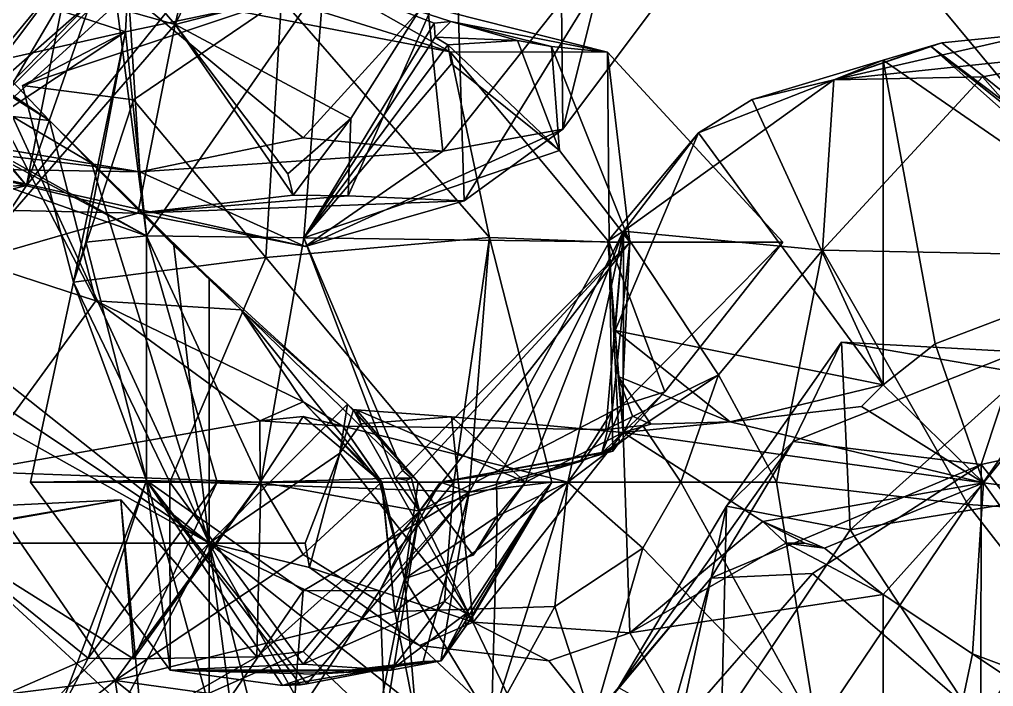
# Model space of a CAD drawing. Extents: x 290083 to 295691, y 4553739 to 4561622.
# Drawn here: x 293905.9 to 293978.2, y 4558624.5 to 4558674 of the extents above; entities that cross this region are included whole.
import ezdxf

# ---------------------------------------------------------------- set-up
doc = ezdxf.new("R2010")
doc.units = 0
doc.layers.add('Au_ppm_Pref_-_0_3', color=7, linetype='CONTINUOUS')

msp = doc.modelspace()

# ---------------------------------------------------------------- linework, layer by layer
at = {"layer": 'Au_ppm_Pref_-_0_3'}
for points in [[(293917.473, 4558673.613, 1871.355), (293901.582, 4558691.912, 1870.97), (293922.069, 4558693.727, 1869.952)], [(293917.473, 4558673.613, 1871.355), (293922.069, 4558693.727, 1869.952), (293926.859, 4558693.027, 1869.781)], [(293897.998, 4558678.25, 1912.493), (293914.869, 4558693.354, 1912.666), (293913.805, 4558673.071, 1906.057)], [(293913.805, 4558673.071, 1906.057), (293914.869, 4558693.354, 1912.666), (293925.36, 4558675.518, 1911.894)], [(293917.473, 4558673.613, 1871.355), (293926.859, 4558693.027, 1869.781), (293938.348, 4558679.028, 1869.059)], [(293901.582, 4558691.912, 1870.97), (293917.473, 4558673.613, 1871.355), (293905.562, 4558676.995, 1877.505)], [(293900.145, 4558690.118, 1895.403), (293889.841, 4558671.881, 1894.615), (293912.952, 4558676.572, 1895.747)], [(293914.029, 4558675.997, 1847.296), (293890.19, 4558679.196, 1847.56), (293901.783, 4558664.863, 1849.595)], [(293930.521, 4558666.633, 1869.501), (293917.473, 4558673.613, 1871.355), (293938.348, 4558679.028, 1869.059)], [(293930.327, 4558660.885, 1868.171), (293930.521, 4558666.633, 1869.501), (293938.348, 4558679.028, 1869.059)], [(293930.327, 4558660.885, 1868.171), (293938.348, 4558679.028, 1869.059), (293938.912, 4558660.516, 1864.248)], [(293949.008, 4558676.931, 1864.452), (293938.912, 4558660.516, 1864.248), (293938.348, 4558679.028, 1869.059)], [(293890.997, 4558667.922, 1906.432), (293897.998, 4558678.25, 1912.493), (293913.805, 4558673.071, 1906.057)], [(293896.064, 4558661.326, 1919.812), (293909.619, 4558677.731, 1918.998), (293897.998, 4558678.25, 1912.493)], [(293909.619, 4558677.731, 1918.998), (293896.064, 4558661.326, 1919.812), (293901.783, 4558667.296, 1921.678)], [(293901.783, 4558667.296, 1921.678), (293906.446, 4558661.657, 1924.341), (293909.619, 4558677.731, 1918.998)], [(293906.446, 4558661.657, 1924.341), (293917.467, 4558675.287, 1924.341), (293909.619, 4558677.731, 1918.998)], [(293971.927, 4558677.814, 1894.645), (293982.628, 4558664.892, 1894.645), (293979.605, 4558677.815, 1889.562)], [(293982.628, 4558664.892, 1894.645), (293971.927, 4558677.814, 1894.645), (293980.408, 4558676.379, 1900.608)], [(293905.562, 4558676.995, 1877.505), (293900.425, 4558660.777, 1881.023), (293908.992, 4558675.287, 1880.225)], [(293917.473, 4558673.613, 1871.355), (293902.207, 4558656.01, 1870.905), (293905.562, 4558676.995, 1877.505)], [(293928.521, 4558676.908, 1900.553), (293912.952, 4558676.572, 1895.747), (293915.346, 4558657.918, 1900.628)], [(293915.346, 4558657.918, 1900.628), (293927.023, 4558657.773, 1895.103), (293928.521, 4558676.908, 1900.553)], [(293915.462, 4558675.911, 1906.523), (293928.521, 4558676.908, 1900.553), (293937.881, 4558671.589, 1906.092)], [(293928.521, 4558676.908, 1900.553), (293927.023, 4558657.773, 1895.103), (293936.691, 4558673.707, 1896.856)], [(293937.924, 4558673.839, 1898.33), (293928.521, 4558676.908, 1900.553), (293936.691, 4558673.707, 1896.856)], [(293949.546, 4558671.562, 1900.584), (293928.521, 4558676.908, 1900.553), (293937.924, 4558673.839, 1898.33)], [(293937.881, 4558671.589, 1906.092), (293928.521, 4558676.908, 1900.553), (293949.546, 4558671.562, 1900.584)], [(293946.251, 4558665.854, 1859.009), (293938.912, 4558660.516, 1864.248), (293949.008, 4558676.931, 1864.452)], [(293953.32, 4558675.287, 1859.009), (293946.251, 4558665.854, 1859.009), (293949.008, 4558676.931, 1864.452)], [(293912.952, 4558676.572, 1895.747), (293889.841, 4558671.881, 1894.615), (293901.783, 4558665.481, 1897.315)], [(293915.346, 4558657.918, 1900.628), (293912.952, 4558676.572, 1895.747), (293901.783, 4558665.481, 1897.315)], [(293914.029, 4558675.997, 1847.296), (293901.783, 4558664.863, 1849.595), (293914.863, 4558662.689, 1853.324)], [(293906.164, 4558669.092, 1912.463), (293925.36, 4558675.518, 1911.894), (293914.383, 4558668.032, 1915.984)], [(293925.36, 4558675.518, 1911.894), (293906.164, 4558669.092, 1912.463), (293913.805, 4558673.071, 1906.057)], [(293914.029, 4558675.997, 1847.296), (293914.863, 4558662.689, 1853.324), (293926.982, 4558665.207, 1849.71)], [(293914.029, 4558675.997, 1847.296), (293926.982, 4558665.207, 1849.71), (293936.185, 4558675.287, 1848.731)], [(293925.36, 4558675.518, 1911.894), (293924.211, 4558656.328, 1916.716), (293914.383, 4558668.032, 1915.984)], [(293925.36, 4558675.518, 1911.894), (293915.462, 4558675.911, 1906.523), (293937.881, 4558671.589, 1906.092)], [(293940.792, 4558657.812, 1912.772), (293924.211, 4558656.328, 1916.716), (293925.36, 4558675.518, 1911.894)], [(293937.881, 4558671.589, 1906.092), (293940.792, 4558657.812, 1912.772), (293925.36, 4558675.518, 1911.894)], [(293920, 4558635.115, 1951.557), (293879.769, 4558661.885, 1942.165), (293870, 4558674.8, 1938.178)], [(293905.407, 4558666.796, 1943.56), (293920, 4558635.115, 1951.557), (293870, 4558674.8, 1938.178)], [(293900.425, 4558660.777, 1881.023), (293889.4, 4558674.967, 1882.329), (293908.992, 4558675.287, 1880.225)], [(293900.413, 4558674.599, 1936.34), (293911.22, 4558675.287, 1929.399), (293895.109, 4558658.879, 1929.373)], [(293901.783, 4558667.002, 1927.103), (293895.109, 4558658.879, 1929.373), (293911.22, 4558675.287, 1929.399)], [(293900.413, 4558674.599, 1936.34), (293908.168, 4558666.498, 1942.159), (293896.024, 4558674.8, 1940.936)], [(293896.024, 4558674.8, 1940.936), (293908.168, 4558666.498, 1942.159), (293900.861, 4558671.056, 1942.211)], [(293901.783, 4558667.002, 1927.103), (293911.22, 4558675.287, 1929.399), (293906.446, 4558661.657, 1924.341)], [(293911.22, 4558675.287, 1929.399), (293917.467, 4558675.287, 1924.341), (293906.446, 4558661.657, 1924.341)], [(293937.335, 4558664.222, 1854.262), (293936.185, 4558675.287, 1848.731), (293926.982, 4558665.207, 1849.71)], [(293937.335, 4558664.222, 1854.262), (293946.144, 4558675.287, 1854.101), (293936.185, 4558675.287, 1848.731)], [(293946.251, 4558665.854, 1859.009), (293946.144, 4558675.287, 1854.101), (293937.335, 4558664.222, 1854.262)], [(293946.251, 4558665.854, 1859.009), (293953.32, 4558675.287, 1859.009), (293946.144, 4558675.287, 1854.101)], [(293900.413, 4558674.599, 1936.34), (293898.216, 4558657.469, 1934.894), (293911.605, 4558653.104, 1938.984)], [(293900.413, 4558674.599, 1936.34), (293911.605, 4558653.104, 1938.984), (293908.168, 4558666.498, 1942.159)], [(293914.707, 4558659.621, 1864.784), (293902.207, 4558656.01, 1870.905), (293917.473, 4558673.613, 1871.355)], [(293914.707, 4558659.621, 1864.784), (293917.473, 4558673.613, 1871.355), (293926.231, 4558660.943, 1869.4)], [(293926.231, 4558660.943, 1869.4), (293917.473, 4558673.613, 1871.355), (293925.845, 4558662.533, 1869.898)], [(293925.845, 4558662.533, 1869.898), (293917.473, 4558673.613, 1871.355), (293930.521, 4558666.633, 1869.501)], [(293936.78, 4558672.667, 1896.504), (293936.691, 4558673.707, 1896.856), (293927.023, 4558657.773, 1895.103)], [(293936.691, 4558673.707, 1896.856), (293936.78, 4558672.667, 1896.504), (293937.924, 4558673.839, 1898.33)], [(293936.78, 4558672.667, 1896.504), (293942.885, 4558672.434, 1897.864), (293937.924, 4558673.839, 1898.33)], [(293945.409, 4558671.982, 1898.493), (293937.924, 4558673.839, 1898.33), (293942.885, 4558672.434, 1897.864)], [(293949.546, 4558671.562, 1900.584), (293937.924, 4558673.839, 1898.33), (293945.409, 4558671.982, 1898.493)], [(293901.783, 4558665.137, 1903.967), (293890.997, 4558667.922, 1906.432), (293913.805, 4558673.071, 1906.057)], [(293915.346, 4558657.918, 1900.628), (293901.783, 4558665.137, 1903.967), (293913.805, 4558673.071, 1906.057)], [(293906.164, 4558669.092, 1912.463), (293909.934, 4558654.485, 1912.913), (293913.805, 4558673.071, 1906.057)], [(293909.934, 4558654.485, 1912.913), (293910.844, 4558657.469, 1906.523), (293913.805, 4558673.071, 1906.057)], [(293910.844, 4558657.469, 1906.523), (293915.346, 4558657.918, 1900.628), (293913.805, 4558673.071, 1906.057)], [(293937.709, 4558672.096, 1896.019), (293936.78, 4558672.667, 1896.504), (293927.023, 4558657.773, 1895.103)], [(293942.885, 4558672.434, 1897.864), (293936.78, 4558672.667, 1896.504), (293937.709, 4558672.096, 1896.019)], [(293974.353, 4558672.246, 1946.599), (293966.359, 4558669.517, 1943.338), (293981.47, 4558672.969, 1946.454)], [(293966.359, 4558669.517, 1943.338), (293989.49, 4558671.961, 1943.038), (293981.47, 4558672.969, 1946.454)], [(293981.47, 4558672.969, 1946.454), (293991.781, 4558658.268, 1948.618), (293974.353, 4558672.246, 1946.599)], [(293937.981, 4558670.688, 1895.492), (293937.709, 4558672.096, 1896.019), (293927.023, 4558657.773, 1895.103)], [(293942.885, 4558672.434, 1897.864), (293937.709, 4558672.096, 1896.019), (293945.993, 4558664.25, 1895.301)], [(293945.993, 4558664.25, 1895.301), (293937.709, 4558672.096, 1896.019), (293937.981, 4558670.688, 1895.492)], [(293945.409, 4558671.982, 1898.493), (293942.885, 4558672.434, 1897.864), (293945.993, 4558664.25, 1895.301)], [(293945.993, 4558664.25, 1895.301), (293951.215, 4558657.469, 1895.099), (293945.409, 4558671.982, 1898.493)], [(293951.215, 4558657.469, 1895.099), (293949.546, 4558671.562, 1900.584), (293945.409, 4558671.982, 1898.493)], [(293973.524, 4558672.003, 1946.64), (293966.359, 4558669.517, 1943.338), (293974.353, 4558672.246, 1946.599)], [(293970, 4558670.969, 1946.799), (293966.359, 4558669.517, 1943.338), (293973.524, 4558672.003, 1946.64)], [(293989.49, 4558671.961, 1943.038), (293966.359, 4558669.517, 1943.338), (293977.379, 4558669.718, 1938.076)], [(293991.068, 4558656.452, 1948.889), (293970, 4558670.969, 1946.799), (293973.524, 4558672.003, 1946.64)], [(293973.524, 4558672.003, 1946.64), (293974.353, 4558672.246, 1946.599), (293991.781, 4558658.268, 1948.618)], [(293973.524, 4558672.003, 1946.64), (293992.228, 4558657.158, 1948.784), (293991.068, 4558656.452, 1948.889)], [(293992.228, 4558657.158, 1948.784), (293973.524, 4558672.003, 1946.64), (293991.781, 4558658.268, 1948.618)], [(293989.49, 4558671.961, 1943.038), (293977.379, 4558669.718, 1938.076), (293989.167, 4558656.393, 1936.961)], [(293905.407, 4558666.796, 1943.56), (293900.861, 4558671.056, 1942.211), (293908.168, 4558666.498, 1942.159)], [(293949.677, 4558657.469, 1906.286), (293940.792, 4558657.812, 1912.772), (293937.881, 4558671.589, 1906.092)], [(293937.881, 4558671.589, 1906.092), (293949.546, 4558671.562, 1900.584), (293949.677, 4558657.469, 1906.286)], [(293951.215, 4558657.469, 1895.099), (293962.561, 4558657.469, 1900.584), (293949.546, 4558671.562, 1900.584)], [(293949.677, 4558657.469, 1906.286), (293949.546, 4558671.562, 1900.584), (293962.561, 4558657.469, 1900.584)], [(293927.023, 4558657.773, 1895.103), (293945.993, 4558664.25, 1895.301), (293937.981, 4558670.688, 1895.492)], [(293960.28, 4558668.059, 1946.69), (293970, 4558670.969, 1946.799), (293970, 4558646.877, 1950.336)], [(293960.28, 4558668.059, 1946.69), (293966.359, 4558669.517, 1943.338), (293970, 4558670.969, 1946.799)], [(293970, 4558670.969, 1946.799), (293973.872, 4558649.899, 1949.885), (293970, 4558646.877, 1950.336)], [(293970, 4558670.969, 1946.799), (293991.068, 4558656.452, 1948.889), (293973.872, 4558649.899, 1949.885)], [(293965.51, 4558656.862, 1936.767), (293989.167, 4558656.393, 1936.961), (293977.379, 4558669.718, 1938.076)], [(293965.51, 4558656.862, 1936.767), (293977.379, 4558669.718, 1938.076), (293966.359, 4558669.517, 1943.338)], [(293906.164, 4558669.092, 1912.463), (293914.383, 4558668.032, 1915.984), (293909.934, 4558654.485, 1912.913)], [(293950.735, 4558658.273, 1941.875), (293966.359, 4558669.517, 1943.338), (293956.304, 4558665.581, 1946.834)], [(293966.359, 4558669.517, 1943.338), (293950.735, 4558658.273, 1941.875), (293965.51, 4558656.862, 1936.767)], [(293960.28, 4558668.059, 1946.69), (293956.304, 4558665.581, 1946.834), (293966.359, 4558669.517, 1943.338)], [(293924.211, 4558656.328, 1916.716), (293909.934, 4558654.485, 1912.913), (293914.383, 4558668.032, 1915.984)], [(293960.28, 4558668.059, 1946.69), (293970, 4558646.877, 1950.336), (293956.304, 4558665.581, 1946.834)], [(293895.109, 4558658.879, 1929.373), (293901.783, 4558667.002, 1927.103), (293906.446, 4558661.657, 1924.341)], [(293901.783, 4558667.296, 1921.678), (293896.064, 4558661.326, 1919.812), (293906.446, 4558661.657, 1924.341)], [(293911.265, 4558663.318, 1944.889), (293920, 4558635.115, 1951.557), (293905.407, 4558666.796, 1943.56)], [(293908.168, 4558666.498, 1942.159), (293911.265, 4558663.318, 1944.889), (293905.407, 4558666.796, 1943.56)], [(293908.168, 4558666.498, 1942.159), (293922.383, 4558652.441, 1943.052), (293911.265, 4558663.318, 1944.889)], [(293908.168, 4558666.498, 1942.159), (293911.605, 4558653.104, 1938.984), (293922.383, 4558652.441, 1943.052)], [(293930.521, 4558666.633, 1869.501), (293926.231, 4558660.943, 1869.4), (293925.845, 4558662.533, 1869.898)], [(293930.327, 4558660.885, 1868.171), (293926.231, 4558660.943, 1869.4), (293930.521, 4558666.633, 1869.501)], [(293901.343, 4558662.913, 1858.706), (293914.863, 4558662.689, 1853.324), (293892.309, 4558665.372, 1854.231)], [(293892.309, 4558665.372, 1854.231), (293914.863, 4558662.689, 1853.324), (293901.783, 4558664.863, 1849.595)], [(293894.661, 4558665.215, 1900.584), (293915.346, 4558657.918, 1900.628), (293901.783, 4558665.481, 1897.315)], [(293938.912, 4558660.516, 1864.248), (293946.251, 4558665.854, 1859.009), (293927.136, 4558657.147, 1859.078)], [(293946.251, 4558665.854, 1859.009), (293937.335, 4558664.222, 1854.262), (293927.136, 4558657.147, 1859.078)], [(293949.571, 4558657.528, 1947.644), (293956.304, 4558665.581, 1946.834), (293950.116, 4558650.897, 1948.648)], [(293949.571, 4558657.528, 1947.644), (293950.735, 4558658.273, 1941.875), (293956.304, 4558665.581, 1946.834)], [(293956.304, 4558665.581, 1946.834), (293970, 4558646.877, 1950.336), (293950.116, 4558650.897, 1948.648)], [(293894.661, 4558665.215, 1900.584), (293901.783, 4558665.137, 1903.967), (293915.346, 4558657.918, 1900.628)], [(293914.863, 4558662.689, 1853.324), (293937.335, 4558664.222, 1854.262), (293926.982, 4558665.207, 1849.71)], [(293937.335, 4558664.222, 1854.262), (293914.863, 4558662.689, 1853.324), (293927.136, 4558657.147, 1859.078)], [(293951.215, 4558657.469, 1895.099), (293945.993, 4558664.25, 1895.301), (293927.023, 4558657.773, 1895.103)], [(293917.377, 4558657.204, 1946.781), (293920, 4558635.115, 1951.557), (293911.265, 4558663.318, 1944.889)], [(293911.265, 4558663.318, 1944.889), (293922.383, 4558652.441, 1943.052), (293917.377, 4558657.204, 1946.781)], [(293901.343, 4558662.913, 1858.706), (293888.606, 4558660.188, 1865.419), (293914.707, 4558659.621, 1864.784)], [(293901.343, 4558662.913, 1858.706), (293914.707, 4558659.621, 1864.784), (293927.136, 4558657.147, 1859.078)], [(293901.343, 4558662.913, 1858.706), (293927.136, 4558657.147, 1859.078), (293914.863, 4558662.689, 1853.324)], [(293920, 4558635.115, 1951.557), (293880.223, 4558657.428, 1943.376), (293879.769, 4558661.885, 1942.165)], [(293895.109, 4558658.879, 1929.373), (293906.446, 4558661.657, 1924.341), (293896.664, 4558646.891, 1924.341)], [(293896.664, 4558646.891, 1924.341), (293906.446, 4558661.657, 1924.341), (293896.064, 4558661.326, 1919.812)], [(293914.707, 4558659.621, 1864.784), (293926.231, 4558660.943, 1869.4), (293930.327, 4558660.885, 1868.171)], [(293914.707, 4558659.621, 1864.784), (293888.606, 4558660.188, 1865.419), (293902.207, 4558656.01, 1870.905)], [(293914.707, 4558659.621, 1864.784), (293930.327, 4558660.885, 1868.171), (293938.912, 4558660.516, 1864.248)], [(293914.707, 4558659.621, 1864.784), (293938.912, 4558660.516, 1864.248), (293927.136, 4558657.147, 1859.078)], [(293950.735, 4558658.273, 1941.875), (293943.462, 4558639.651, 1943.989), (293941.321, 4558639.651, 1942.159)], [(293941.321, 4558639.651, 1942.159), (293946.603, 4558639.651, 1938.849), (293950.735, 4558658.273, 1941.875)], [(293943.462, 4558639.651, 1943.989), (293950.735, 4558658.273, 1941.875), (293950.723, 4558643.334, 1949.865)], [(293946.603, 4558639.651, 1938.849), (293949.424, 4558643.549, 1936.22), (293950.735, 4558658.273, 1941.875)], [(293949.424, 4558643.549, 1936.22), (293957.802, 4558647.602, 1936.22), (293950.735, 4558658.273, 1941.875)], [(293950.116, 4558650.897, 1948.648), (293950.735, 4558658.273, 1941.875), (293949.571, 4558657.528, 1947.644)], [(293950.723, 4558643.334, 1949.865), (293950.735, 4558658.273, 1941.875), (293950.116, 4558650.897, 1948.648)], [(293957.802, 4558647.602, 1936.22), (293965.51, 4558656.862, 1936.767), (293950.735, 4558658.273, 1941.875)], [(293920, 4558635.115, 1951.557), (293870, 4558635.115, 1948.734), (293880.223, 4558657.428, 1943.376)], [(293898.216, 4558657.469, 1934.894), (293902.348, 4558640.435, 1934.548), (293911.605, 4558653.104, 1938.984)], [(293910.844, 4558657.469, 1906.523), (293909.934, 4558654.485, 1912.913), (293915.346, 4558639.769, 1906.217)], [(293910.844, 4558657.469, 1906.523), (293915.346, 4558639.769, 1906.217), (293915.346, 4558657.918, 1900.628)], [(293920.607, 4558639.651, 1900.584), (293915.346, 4558657.918, 1900.628), (293915.346, 4558639.769, 1906.217)], [(293915.346, 4558657.918, 1900.628), (293923.835, 4558639.651, 1899.101), (293927.023, 4558657.773, 1895.103)], [(293915.346, 4558657.918, 1900.628), (293920.607, 4558639.651, 1900.584), (293923.835, 4558639.651, 1899.101)], [(293933.8, 4558639.931, 1895.951), (293927.023, 4558657.773, 1895.103), (293923.835, 4558639.651, 1899.101)], [(293924.211, 4558656.328, 1916.716), (293940.792, 4558657.812, 1912.772), (293938.149, 4558639.651, 1917.727)], [(293927.023, 4558657.773, 1895.103), (293933.8, 4558639.931, 1895.951), (293934.34, 4558640.504, 1895.687)], [(293951.215, 4558657.469, 1895.099), (293927.023, 4558657.773, 1895.103), (293934.34, 4558640.504, 1895.687)], [(293951.215, 4558657.469, 1895.099), (293934.34, 4558640.504, 1895.687), (293935.009, 4558639.952, 1895.706)], [(293951.215, 4558657.469, 1895.099), (293935.009, 4558639.952, 1895.706), (293935.62, 4558637.484, 1895.79)], [(293951.215, 4558657.469, 1895.099), (293935.62, 4558637.484, 1895.79), (293949.894, 4558644.901, 1899.271)], [(293938.149, 4558639.651, 1917.727), (293940.792, 4558657.812, 1912.772), (293945.437, 4558639.651, 1912.463)], [(293940.792, 4558657.812, 1912.772), (293939.294, 4558638.893, 1906.441), (293945.437, 4558639.651, 1912.463)], [(293940.792, 4558657.812, 1912.772), (293949.677, 4558657.469, 1906.286), (293939.294, 4558638.893, 1906.441)], [(293939.294, 4558638.893, 1906.441), (293949.677, 4558657.469, 1906.286), (293949.945, 4558641.939, 1900.853)], [(293950.433, 4558642.589, 1900.77), (293949.945, 4558641.939, 1900.853), (293949.677, 4558657.469, 1906.286)], [(293953.818, 4558646.356, 1900.584), (293950.433, 4558642.589, 1900.77), (293949.677, 4558657.469, 1906.286)], [(293962.561, 4558657.469, 1900.584), (293953.818, 4558646.356, 1900.584), (293949.677, 4558657.469, 1906.286)], [(293950.618, 4558645.34, 1899.424), (293951.215, 4558657.469, 1895.099), (293949.894, 4558644.901, 1899.271)], [(293950.618, 4558645.34, 1899.424), (293953.818, 4558646.356, 1900.584), (293962.561, 4558657.469, 1900.584)], [(293951.215, 4558657.469, 1895.099), (293950.618, 4558645.34, 1899.424), (293962.561, 4558657.469, 1900.584)], [(293920, 4558654.817, 1947.545), (293920, 4558635.115, 1951.557), (293917.377, 4558657.204, 1946.781)], [(293917.377, 4558657.204, 1946.781), (293922.383, 4558652.441, 1943.052), (293920, 4558654.817, 1947.545)], [(293962.088, 4558639.651, 1936.22), (293965.51, 4558656.862, 1936.767), (293957.802, 4558647.602, 1936.22)], [(293962.088, 4558639.651, 1936.22), (293976.304, 4558637.996, 1936.796), (293965.51, 4558656.862, 1936.767)], [(293965.51, 4558656.862, 1936.767), (293976.304, 4558637.996, 1936.796), (293989.167, 4558656.393, 1936.961)], [(293917.095, 4558639.651, 1917.123), (293909.934, 4558654.485, 1912.913), (293924.211, 4558656.328, 1916.716)], [(293917.095, 4558639.651, 1917.123), (293924.211, 4558656.328, 1916.716), (293938.149, 4558639.651, 1917.727)], [(293977.443, 4558639.602, 1948.167), (293973.872, 4558649.899, 1949.885), (293991.068, 4558656.452, 1948.889)], [(293976.304, 4558637.996, 1936.796), (294002.682, 4558636.284, 1937.293), (293989.167, 4558656.393, 1936.961)], [(293991.068, 4558656.452, 1948.889), (294001.045, 4558636.514, 1946.331), (293977.443, 4558639.602, 1948.167)], [(293906.755, 4558639.651, 1912.463), (293909.934, 4558654.485, 1912.913), (293917.095, 4558639.651, 1917.123)], [(293915.346, 4558639.769, 1906.217), (293909.934, 4558654.485, 1912.913), (293906.755, 4558639.651, 1912.463)], [(293920, 4558654.817, 1947.545), (293930.274, 4558645.427, 1949.561), (293920, 4558635.115, 1951.557)], [(293922.383, 4558652.441, 1943.052), (293930.274, 4558645.427, 1949.561), (293920, 4558654.817, 1947.545)], [(293923.775, 4558644.186, 1936.22), (293911.605, 4558653.104, 1938.984), (293902.348, 4558640.435, 1934.548)], [(293911.605, 4558653.104, 1938.984), (293923.775, 4558644.186, 1936.22), (293926.982, 4558645.595, 1938.201)], [(293911.605, 4558653.104, 1938.984), (293926.982, 4558645.595, 1938.201), (293922.383, 4558652.441, 1943.052)], [(293935.517, 4558639.651, 1944.075), (293930.274, 4558645.427, 1949.561), (293922.383, 4558652.441, 1943.052)], [(293932.642, 4558639.651, 1942.159), (293935.517, 4558639.651, 1944.075), (293922.383, 4558652.441, 1943.052)], [(293932.642, 4558639.651, 1942.159), (293922.383, 4558652.441, 1943.052), (293926.982, 4558645.595, 1938.201)], [(293950.359, 4558647.476, 1949.347), (293950.116, 4558650.897, 1948.648), (293958.651, 4558644.123, 1950.114)], [(293950.116, 4558650.897, 1948.648), (293970, 4558646.877, 1950.336), (293958.651, 4558644.123, 1950.114)], [(293950.359, 4558647.476, 1949.347), (293950.723, 4558643.334, 1949.865), (293950.116, 4558650.897, 1948.648)], [(293963.326, 4558642.668, 1883.354), (293958.398, 4558637.857, 1877.809), (293966.922, 4558650.032, 1878.296)], [(293966.922, 4558650.032, 1878.296), (293958.398, 4558637.857, 1877.809), (293967.569, 4558636.096, 1873.387)], [(293980.061, 4558649.324, 1881.316), (293963.326, 4558642.668, 1883.354), (293966.922, 4558650.032, 1878.296)], [(293966.922, 4558650.032, 1878.296), (293980.474, 4558647.698, 1875.603), (293980.061, 4558649.324, 1881.316)], [(293966.922, 4558650.032, 1878.296), (293967.569, 4558636.096, 1873.387), (293980.474, 4558647.698, 1875.603)], [(293977.443, 4558639.602, 1948.167), (293970, 4558646.877, 1950.336), (293973.872, 4558649.899, 1949.885)], [(293977.281, 4558640.96, 1888.849), (293963.326, 4558642.668, 1883.354), (293980.061, 4558649.324, 1881.316)], [(293993.383, 4558644.463, 1884.521), (293977.281, 4558640.96, 1888.849), (293980.061, 4558649.324, 1881.316)], [(293957.802, 4558647.602, 1936.22), (293949.424, 4558643.549, 1936.22), (293952.18, 4558643.841, 1934.823)], [(293950.359, 4558647.476, 1949.347), (293952.773, 4558643.945, 1950.091), (293951.405, 4558644.536, 1949.956)], [(293950.359, 4558647.476, 1949.347), (293958.651, 4558644.123, 1950.114), (293952.773, 4558643.945, 1950.091)], [(293951.405, 4558644.536, 1949.956), (293950.723, 4558643.334, 1949.865), (293950.359, 4558647.476, 1949.347)], [(293955, 4558639.651, 1934.89), (293957.802, 4558647.602, 1936.22), (293952.18, 4558643.841, 1934.823)], [(293955, 4558639.651, 1934.89), (293962.088, 4558639.651, 1936.22), (293957.802, 4558647.602, 1936.22)], [(293980.474, 4558647.698, 1875.603), (293967.569, 4558636.096, 1873.387), (293989.078, 4558639.651, 1873.307)], [(293970, 4558646.877, 1950.336), (293968.401, 4558645.258, 1950.485), (293958.651, 4558644.123, 1950.114)], [(293977.443, 4558639.602, 1948.167), (293968.401, 4558645.258, 1950.485), (293970, 4558646.877, 1950.336)], [(293949.133, 4558641.807, 1900.493), (293953.818, 4558646.356, 1900.584), (293950.618, 4558645.34, 1899.424)], [(293949.133, 4558641.807, 1900.493), (293950.433, 4558642.589, 1900.77), (293953.818, 4558646.356, 1900.584)], [(293930.274, 4558645.427, 1949.561), (293929.688, 4558641.787, 1950.297), (293920, 4558635.115, 1951.557)], [(293923.775, 4558644.186, 1936.22), (293929.92, 4558643.807, 1936.22), (293926.982, 4558645.595, 1938.201)], [(293932.817, 4558639.651, 1938.971), (293926.982, 4558645.595, 1938.201), (293929.92, 4558643.807, 1936.22)], [(293932.642, 4558639.651, 1942.159), (293926.982, 4558645.595, 1938.201), (293932.817, 4558639.651, 1938.971)], [(293929.688, 4558641.787, 1950.297), (293930.274, 4558645.427, 1949.561), (293930.712, 4558645.006, 1949.651)], [(293935.517, 4558639.651, 1944.075), (293930.712, 4558645.006, 1949.651), (293930.274, 4558645.427, 1949.561)], [(293949.133, 4558641.807, 1900.493), (293950.618, 4558645.34, 1899.424), (293949.894, 4558644.901, 1899.271)], [(293968.401, 4558645.258, 1950.485), (293977.443, 4558639.602, 1948.167), (293958.651, 4558644.123, 1950.114)], [(293923.775, 4558644.186, 1936.22), (293923.777, 4558639.651, 1934.709), (293926.982, 4558644.511, 1934.6)], [(293923.775, 4558644.186, 1936.22), (293926.982, 4558644.511, 1934.6), (293929.92, 4558643.807, 1936.22)], [(293926.982, 4558644.511, 1934.6), (293923.777, 4558639.651, 1934.709), (293932.797, 4558639.651, 1933.479)], [(293929.92, 4558643.807, 1936.22), (293926.982, 4558644.511, 1934.6), (293932.797, 4558639.651, 1933.479)], [(293929.688, 4558641.787, 1950.297), (293930.712, 4558645.006, 1949.651), (293931.246, 4558643.974, 1949.867)], [(293930.712, 4558645.006, 1949.651), (293930.924, 4558645.01, 1949.653), (293931.246, 4558643.974, 1949.867)], [(293930.924, 4558645.01, 1949.653), (293930.712, 4558645.006, 1949.651), (293935.517, 4558639.651, 1944.075)], [(293930.924, 4558645.01, 1949.653), (293937.973, 4558644.489, 1949.83), (293931.246, 4558643.974, 1949.867)], [(293935.517, 4558639.651, 1944.075), (293943.462, 4558639.651, 1943.989), (293930.924, 4558645.01, 1949.653)], [(293937.973, 4558644.489, 1949.83), (293930.924, 4558645.01, 1949.653), (293943.462, 4558639.651, 1943.989)], [(293931.246, 4558643.974, 1949.867), (293937.973, 4558644.489, 1949.83), (293939.581, 4558629.255, 1950.573)], [(293949.894, 4558644.901, 1899.271), (293935.62, 4558637.484, 1895.79), (293947.526, 4558641.176, 1899.636)], [(293937.973, 4558644.489, 1949.83), (293950.723, 4558643.334, 1949.865), (293939.581, 4558629.255, 1950.573)], [(293943.462, 4558639.651, 1943.989), (293950.723, 4558643.334, 1949.865), (293937.973, 4558644.489, 1949.83)], [(293949.894, 4558644.901, 1899.271), (293947.526, 4558641.176, 1899.636), (293949.133, 4558641.807, 1900.493)], [(293950.723, 4558643.334, 1949.865), (293951.405, 4558644.536, 1949.956), (293952.773, 4558643.945, 1950.091)], [(293992.333, 4558621.858, 1889.081), (293977.281, 4558640.96, 1888.849), (293993.383, 4558644.463, 1884.521)], [(293923.775, 4558644.186, 1936.22), (293902.348, 4558640.435, 1934.548), (293923.777, 4558639.651, 1934.709)], [(293929.688, 4558641.787, 1950.297), (293931.246, 4558643.974, 1949.867), (293939.581, 4558629.255, 1950.573)], [(293946.603, 4558639.651, 1938.849), (293932.817, 4558639.651, 1938.971), (293929.92, 4558643.807, 1936.22)], [(293946.603, 4558639.651, 1938.849), (293929.92, 4558643.807, 1936.22), (293949.424, 4558643.549, 1936.22)], [(293929.92, 4558643.807, 1936.22), (293932.797, 4558639.651, 1933.479), (293946.624, 4558639.651, 1933.6)], [(293929.92, 4558643.807, 1936.22), (293946.624, 4558639.651, 1933.6), (293949.424, 4558643.549, 1936.22)], [(293955, 4558639.651, 1934.89), (293952.18, 4558643.841, 1934.823), (293946.624, 4558639.651, 1933.6)], [(293949.424, 4558643.549, 1936.22), (293946.624, 4558639.651, 1933.6), (293952.18, 4558643.841, 1934.823)], [(293958.651, 4558644.123, 1950.114), (293950.723, 4558643.334, 1949.865), (293952.773, 4558643.945, 1950.091)], [(293977.443, 4558639.602, 1948.167), (293950.723, 4558643.334, 1949.865), (293958.651, 4558644.123, 1950.114)], [(293939.581, 4558629.255, 1950.573), (293950.723, 4558643.334, 1949.865), (293951.21, 4558628.447, 1951.447)], [(293951.21, 4558628.447, 1951.447), (293950.723, 4558643.334, 1949.865), (293961.094, 4558636.722, 1951.645)], [(293950.723, 4558643.334, 1949.865), (293977.443, 4558639.602, 1948.167), (293961.094, 4558636.722, 1951.645)], [(293949.133, 4558641.807, 1900.493), (293949.387, 4558641.89, 1900.584), (293950.433, 4558642.589, 1900.77)], [(293949.387, 4558641.89, 1900.584), (293949.945, 4558641.939, 1900.853), (293950.433, 4558642.589, 1900.77)], [(293957.217, 4558632.527, 1888.705), (293950.364, 4558624.394, 1882.581), (293963.326, 4558642.668, 1883.354)], [(293958.398, 4558637.857, 1877.809), (293963.326, 4558642.668, 1883.354), (293950.364, 4558624.394, 1882.581)], [(293957.217, 4558632.527, 1888.705), (293963.326, 4558642.668, 1883.354), (293977.281, 4558640.96, 1888.849)], [(293929.688, 4558641.787, 1950.297), (293927.126, 4558635.115, 1951.629), (293920, 4558635.115, 1951.557)], [(293927.46, 4558633.32, 1951.518), (293927.126, 4558635.115, 1951.629), (293929.688, 4558641.787, 1950.297)], [(293927.46, 4558633.32, 1951.518), (293929.688, 4558641.787, 1950.297), (293939.581, 4558629.255, 1950.573)], [(293937.159, 4558639.651, 1900.584), (293949.945, 4558641.939, 1900.853), (293949.387, 4558641.89, 1900.584)], [(293939.294, 4558638.893, 1906.441), (293949.945, 4558641.939, 1900.853), (293937.159, 4558639.651, 1900.584)], [(293949.387, 4558641.89, 1900.584), (293949.133, 4558641.807, 1900.493), (293937.159, 4558639.651, 1900.584)], [(293949.133, 4558641.807, 1900.493), (293947.526, 4558641.176, 1899.636), (293937.159, 4558639.651, 1900.584)], [(293947.526, 4558641.176, 1899.636), (293935.62, 4558637.484, 1895.79), (293937.159, 4558639.651, 1900.584)], [(293964.779, 4558632.854, 1892.379), (293957.217, 4558632.527, 1888.705), (293977.281, 4558640.96, 1888.849)], [(293964.779, 4558632.854, 1892.379), (293977.281, 4558640.96, 1888.849), (293977.253, 4558622.09, 1894.848)], [(293977.253, 4558622.09, 1894.848), (293977.281, 4558640.96, 1888.849), (293992.333, 4558621.858, 1889.081)], [(293913.035, 4558624.925, 1937.135), (293902.348, 4558640.435, 1934.548), (293892.576, 4558622.34, 1934.452)], [(293913.035, 4558624.925, 1937.135), (293923.777, 4558639.651, 1934.709), (293902.348, 4558640.435, 1934.548)], [(293933.8, 4558639.931, 1895.951), (293935.009, 4558639.952, 1895.706), (293934.34, 4558640.504, 1895.687)], [(293935.009, 4558639.952, 1895.706), (293933.8, 4558639.931, 1895.951), (293934.643, 4558639.788, 1895.712)], [(293935.009, 4558639.952, 1895.706), (293934.643, 4558639.788, 1895.712), (293935.62, 4558637.484, 1895.79)], [(293906.755, 4558639.651, 1912.463), (293917.101, 4558625.677, 1912.463), (293915.346, 4558639.769, 1906.217)], [(293906.755, 4558639.651, 1912.463), (293917.095, 4558639.651, 1917.123), (293917.101, 4558625.677, 1912.463)], [(293908.545, 4558621.833, 1903.336), (293915.346, 4558639.769, 1906.217), (293920.317, 4558621.833, 1903.382)], [(293908.545, 4558621.833, 1903.336), (293911.025, 4558626.581, 1900.584), (293915.346, 4558639.769, 1906.217)], [(293911.025, 4558626.581, 1900.584), (293920.607, 4558639.651, 1900.584), (293915.346, 4558639.769, 1906.217)], [(293920.607, 4558639.651, 1900.584), (293911.025, 4558626.581, 1900.584), (293914.383, 4558626.521, 1899.021)], [(293913.035, 4558624.925, 1937.135), (293926.982, 4558634.263, 1934.424), (293923.777, 4558639.651, 1934.709)], [(293920.607, 4558639.651, 1900.584), (293914.383, 4558626.521, 1899.021), (293923.835, 4558639.651, 1899.101)], [(293923.835, 4558639.651, 1899.101), (293914.383, 4558626.521, 1899.021), (293923.551, 4558626.685, 1894.645)], [(293926.783, 4558624.608, 1907.341), (293915.346, 4558639.769, 1906.217), (293925.435, 4558624.553, 1908.159)], [(293915.346, 4558639.769, 1906.217), (293917.101, 4558625.677, 1912.463), (293925.435, 4558624.553, 1908.159)], [(293927.256, 4558624.668, 1907.34), (293915.346, 4558639.769, 1906.217), (293926.783, 4558624.608, 1907.341)], [(293939.294, 4558638.893, 1906.441), (293915.346, 4558639.769, 1906.217), (293927.256, 4558624.668, 1907.34)], [(293915.346, 4558639.769, 1906.217), (293926.982, 4558631.568, 1903.278), (293920.317, 4558621.833, 1903.382)], [(293926.982, 4558631.568, 1903.278), (293915.346, 4558639.769, 1906.217), (293939.294, 4558638.893, 1906.441)], [(293917.095, 4558639.651, 1917.123), (293926.982, 4558626.141, 1916.966), (293917.101, 4558625.677, 1912.463)], [(293917.095, 4558639.651, 1917.123), (293938.149, 4558639.651, 1917.727), (293926.982, 4558626.141, 1916.966)], [(293935.62, 4558637.484, 1895.79), (293923.835, 4558639.651, 1899.101), (293923.551, 4558626.685, 1894.645)], [(293932.797, 4558639.651, 1933.479), (293923.777, 4558639.651, 1934.709), (293926.982, 4558634.263, 1934.424)], [(293935.62, 4558637.484, 1895.79), (293933.8, 4558639.931, 1895.951), (293923.835, 4558639.651, 1899.101)], [(293937.453, 4558630.788, 1914.445), (293926.982, 4558626.141, 1916.966), (293938.149, 4558639.651, 1917.727)], [(293933.778, 4558630.04, 1936.22), (293932.797, 4558639.651, 1933.479), (293926.982, 4558634.263, 1934.424)], [(293934.498, 4558632.463, 1942.159), (293935.517, 4558639.651, 1944.075), (293932.642, 4558639.651, 1942.159)], [(293932.642, 4558639.651, 1942.159), (293932.817, 4558639.651, 1938.971), (293934.498, 4558632.463, 1942.159)], [(293937.159, 4558639.651, 1900.584), (293932.671, 4558631.605, 1900.584), (293939.294, 4558638.893, 1906.441)], [(293932.671, 4558631.605, 1900.584), (293937.159, 4558639.651, 1900.584), (293935.62, 4558637.484, 1895.79)], [(293933.778, 4558630.04, 1936.22), (293946.624, 4558639.651, 1933.6), (293932.797, 4558639.651, 1933.479)], [(293934.498, 4558632.463, 1942.159), (293932.817, 4558639.651, 1938.971), (293933.778, 4558630.04, 1936.22)], [(293946.603, 4558639.651, 1938.849), (293933.778, 4558630.04, 1936.22), (293932.817, 4558639.651, 1938.971)], [(293946.603, 4558639.651, 1938.849), (293945.644, 4558630.407, 1936.22), (293933.778, 4558630.04, 1936.22)], [(293933.778, 4558630.04, 1936.22), (293945.644, 4558630.407, 1936.22), (293946.624, 4558639.651, 1933.6)], [(293935.62, 4558637.484, 1895.79), (293934.643, 4558639.788, 1895.712), (293933.8, 4558639.931, 1895.951)], [(293934.498, 4558632.463, 1942.159), (293939.581, 4558634.223, 1943.969), (293935.517, 4558639.651, 1944.075)], [(293939.581, 4558634.223, 1943.969), (293943.462, 4558639.651, 1943.989), (293935.517, 4558639.651, 1944.075)], [(293945.437, 4558639.651, 1912.463), (293937.193, 4558626.383, 1912.039), (293939.036, 4558628.959, 1912.377)], [(293945.437, 4558639.651, 1912.463), (293939.294, 4558638.893, 1906.441), (293937.193, 4558626.383, 1912.039)], [(293937.453, 4558630.788, 1914.445), (293945.437, 4558639.651, 1912.463), (293939.081, 4558629.899, 1912.89)], [(293937.453, 4558630.788, 1914.445), (293938.149, 4558639.651, 1917.727), (293945.437, 4558639.651, 1912.463)], [(293939.63, 4558629.828, 1912.463), (293945.437, 4558639.651, 1912.463), (293939.036, 4558628.959, 1912.377)], [(293939.081, 4558629.899, 1912.89), (293945.437, 4558639.651, 1912.463), (293939.63, 4558629.828, 1912.463)], [(293941.377, 4558637.111, 1942.159), (293943.462, 4558639.651, 1943.989), (293939.581, 4558634.223, 1943.969)], [(293946.603, 4558639.651, 1938.849), (293941.377, 4558637.111, 1942.159), (293940.956, 4558621.833, 1936.868)], [(293946.603, 4558639.651, 1938.849), (293940.956, 4558621.833, 1936.868), (293945.644, 4558630.407, 1936.22)], [(293941.321, 4558639.651, 1942.159), (293943.462, 4558639.651, 1943.989), (293941.377, 4558637.111, 1942.159)], [(293941.377, 4558637.111, 1942.159), (293946.603, 4558639.651, 1938.849), (293941.321, 4558639.651, 1942.159)], [(293945.644, 4558630.407, 1936.22), (293952.18, 4558634.739, 1934.583), (293946.624, 4558639.651, 1933.6)], [(293955, 4558639.651, 1934.89), (293946.624, 4558639.651, 1933.6), (293952.18, 4558634.739, 1934.583)], [(293955, 4558639.651, 1934.89), (293952.18, 4558634.739, 1934.583), (293965.064, 4558621.341, 1933.772)], [(293965.064, 4558621.341, 1933.772), (293962.088, 4558639.651, 1936.22), (293955, 4558639.651, 1934.89)], [(293965.654, 4558634.734, 1951.994), (293961.094, 4558636.722, 1951.645), (293977.443, 4558639.602, 1948.167)], [(293965.064, 4558621.341, 1933.772), (293976.304, 4558637.996, 1936.796), (293962.088, 4558639.651, 1936.22)], [(293965.654, 4558634.734, 1951.994), (293977.443, 4558639.602, 1948.167), (293970, 4558631.312, 1951.82)], [(293989.078, 4558639.651, 1873.307), (293967.569, 4558636.096, 1873.387), (293977.064, 4558621.687, 1872.38)], [(293970, 4558631.312, 1951.82), (293977.443, 4558639.602, 1948.167), (293976.645, 4558626.9, 1951.359)], [(293976.645, 4558626.9, 1951.359), (293977.443, 4558639.602, 1948.167), (293990.161, 4558621.838, 1949.468)], [(293990.692, 4558621.23, 1876.646), (293989.078, 4558639.651, 1873.307), (293977.064, 4558621.687, 1872.38)], [(294001.045, 4558636.514, 1946.331), (293990.161, 4558621.838, 1949.468), (293977.443, 4558639.602, 1948.167)], [(293932.671, 4558631.605, 1900.584), (293926.982, 4558631.568, 1903.278), (293939.294, 4558638.893, 1906.441)], [(293935.883, 4558626.339, 1911.321), (293939.294, 4558638.893, 1906.441), (293927.256, 4558624.668, 1907.34)], [(293937.193, 4558626.383, 1912.039), (293939.294, 4558638.893, 1906.441), (293935.883, 4558626.339, 1911.321)], [(293899.556, 4558635.859, 1900.37), (293888.908, 4558637.155, 1894.592), (293913.459, 4558638.344, 1894.645)], [(293913.459, 4558638.344, 1894.645), (293888.908, 4558637.155, 1894.592), (293899.547, 4558635.962, 1888.881)], [(293913.459, 4558638.344, 1894.645), (293899.547, 4558635.962, 1888.881), (293914.973, 4558621.752, 1888.379)], [(293899.556, 4558635.859, 1900.37), (293913.459, 4558638.344, 1894.645), (293914.383, 4558626.521, 1899.021)], [(293914.383, 4558626.521, 1899.021), (293913.459, 4558638.344, 1894.645), (293923.551, 4558626.685, 1894.645)], [(293913.459, 4558638.344, 1894.645), (293914.973, 4558621.752, 1888.379), (293923.551, 4558626.685, 1894.645)], [(293958.398, 4558637.857, 1877.809), (293950.364, 4558624.394, 1882.581), (293954.956, 4558621.833, 1876.827)], [(293958.011, 4558621.833, 1873.636), (293958.398, 4558637.857, 1877.809), (293954.956, 4558621.833, 1876.827)], [(293958.011, 4558621.833, 1873.636), (293967.569, 4558636.096, 1873.387), (293958.398, 4558637.857, 1877.809)], [(293989.407, 4558621.129, 1936.692), (293976.304, 4558637.996, 1936.796), (293965.064, 4558621.341, 1933.772)], [(293976.304, 4558637.996, 1936.796), (293989.407, 4558621.129, 1936.692), (294002.682, 4558636.284, 1937.293)], [(293935.62, 4558637.484, 1895.79), (293923.551, 4558626.685, 1894.645), (293926.982, 4558627.082, 1892.895)], [(293935.62, 4558637.484, 1895.79), (293926.982, 4558627.082, 1892.895), (293932.473, 4558621.833, 1892.056)], [(293943.123, 4558621.833, 1894.645), (293935.62, 4558637.484, 1895.79), (293932.473, 4558621.833, 1892.056)], [(293933.038, 4558621.833, 1897.499), (293932.671, 4558631.605, 1900.584), (293935.62, 4558637.484, 1895.79)], [(293943.123, 4558621.833, 1894.645), (293933.038, 4558621.833, 1897.499), (293935.62, 4558637.484, 1895.79)], [(293941.377, 4558637.111, 1942.159), (293939.581, 4558634.223, 1943.969), (293934.498, 4558632.463, 1942.159)], [(293934.498, 4558632.463, 1942.159), (293940.956, 4558621.833, 1936.868), (293941.377, 4558637.111, 1942.159)], [(293962.78, 4558635.115, 1951.99), (293951.21, 4558628.447, 1951.447), (293961.094, 4558636.722, 1951.645)], [(293962.78, 4558635.115, 1951.99), (293961.094, 4558636.722, 1951.645), (293964.187, 4558635.115, 1952.004)], [(293964.187, 4558635.115, 1952.004), (293961.094, 4558636.722, 1951.645), (293965.654, 4558634.734, 1951.994)], [(293897.196, 4558620.552, 1905.726), (293899.556, 4558635.859, 1900.37), (293911.025, 4558626.581, 1900.584)], [(293900.851, 4558620.34, 1883.703), (293914.973, 4558621.752, 1888.379), (293899.547, 4558635.962, 1888.881)], [(293899.556, 4558635.859, 1900.37), (293914.383, 4558626.521, 1899.021), (293911.025, 4558626.581, 1900.584)], [(293958.011, 4558621.833, 1873.636), (293977.064, 4558621.687, 1872.38), (293967.569, 4558636.096, 1873.387)], [(293920, 4558635.115, 1951.557), (293901.819, 4558616.672, 1952.048), (293870, 4558635.115, 1948.734)], [(293920, 4558635.115, 1951.557), (293909.507, 4558615.47, 1952.581), (293901.819, 4558616.672, 1952.048)], [(293920, 4558635.115, 1951.557), (293920, 4558620.068, 1952.795), (293909.507, 4558615.47, 1952.581)], [(293921.998, 4558620.007, 1952.589), (293920, 4558620.068, 1952.795), (293920, 4558635.115, 1951.557)], [(293924.097, 4558618.971, 1952.452), (293921.998, 4558620.007, 1952.589), (293920, 4558635.115, 1951.557)], [(293920, 4558635.115, 1951.557), (293936.977, 4558605.048, 1952.234), (293924.097, 4558618.971, 1952.452)], [(293970, 4558595.43, 1949.529), (293936.977, 4558605.048, 1952.234), (293920, 4558635.115, 1951.557)], [(293927.46, 4558633.32, 1951.518), (293920, 4558635.115, 1951.557), (293927.126, 4558635.115, 1951.629)], [(293935.62, 4558627.517, 1951.23), (293920, 4558635.115, 1951.557), (293927.46, 4558633.32, 1951.518)], [(293970, 4558595.43, 1949.529), (293920, 4558635.115, 1951.557), (293935.62, 4558627.517, 1951.23)], [(293970, 4558631.312, 1951.82), (293951.21, 4558628.447, 1951.447), (293962.78, 4558635.115, 1951.99)], [(293965.654, 4558634.734, 1951.994), (293970, 4558631.312, 1951.82), (293962.78, 4558635.115, 1951.99)], [(293964.187, 4558635.115, 1952.004), (293965.654, 4558634.734, 1951.994), (293962.78, 4558635.115, 1951.99)], [(293913.035, 4558624.925, 1937.135), (293933.778, 4558630.04, 1936.22), (293926.982, 4558634.263, 1934.424)], [(293948.451, 4558621.833, 1936.22), (293952.18, 4558634.739, 1934.583), (293945.644, 4558630.407, 1936.22)], [(293948.451, 4558621.833, 1936.22), (293965.064, 4558621.341, 1933.772), (293952.18, 4558634.739, 1934.583)], [(293935.62, 4558627.517, 1951.23), (293927.46, 4558633.32, 1951.518), (293939.581, 4558629.255, 1950.573)], [(293957.217, 4558632.527, 1888.705), (293964.779, 4558632.854, 1892.379), (293953.663, 4558620.135, 1893.38)], [(293953.663, 4558620.135, 1893.38), (293964.779, 4558632.854, 1892.379), (293977.253, 4558622.09, 1894.848)], [(293934.498, 4558632.463, 1942.159), (293933.778, 4558630.04, 1936.22), (293935.391, 4558621.833, 1938.195)], [(293934.498, 4558632.463, 1942.159), (293935.391, 4558621.833, 1938.195), (293940.956, 4558621.833, 1936.868)], [(293944.546, 4558617.341, 1887.905), (293957.217, 4558632.527, 1888.705), (293953.663, 4558620.135, 1893.38)], [(293957.217, 4558632.527, 1888.705), (293944.546, 4558617.341, 1887.905), (293950.364, 4558624.394, 1882.581)], [(293926.982, 4558631.568, 1903.278), (293926.2, 4558621.833, 1900.584), (293920.317, 4558621.833, 1903.382)], [(293926.982, 4558631.568, 1903.278), (293932.671, 4558631.605, 1900.584), (293926.2, 4558621.833, 1900.584)], [(293932.671, 4558631.605, 1900.584), (293933.038, 4558621.833, 1897.499), (293926.2, 4558621.833, 1900.584)], [(293970, 4558595.43, 1949.529), (293951.21, 4558628.447, 1951.447), (293970, 4558631.312, 1951.82)], [(293976.645, 4558626.9, 1951.359), (293970, 4558595.43, 1949.529), (293970, 4558631.312, 1951.82)], [(293933.481, 4558625.685, 1914.054), (293926.982, 4558626.141, 1916.966), (293937.453, 4558630.788, 1914.445)], [(293939.081, 4558629.899, 1912.89), (293933.481, 4558625.685, 1914.054), (293937.453, 4558630.788, 1914.445)], [(293913.035, 4558624.925, 1937.135), (293935.391, 4558621.833, 1938.195), (293933.778, 4558630.04, 1936.22)], [(293939.081, 4558629.899, 1912.89), (293937.214, 4558626.382, 1912.062), (293933.481, 4558625.685, 1914.054)], [(293939.081, 4558629.899, 1912.89), (293939.036, 4558628.959, 1912.377), (293937.214, 4558626.382, 1912.062)], [(293939.081, 4558629.899, 1912.89), (293939.63, 4558629.828, 1912.463), (293939.036, 4558628.959, 1912.377)], [(293945.644, 4558630.407, 1936.22), (293940.956, 4558621.833, 1936.868), (293948.451, 4558621.833, 1936.22)], [(293939.581, 4558629.255, 1950.573), (293945.2, 4558626.376, 1951.254), (293935.62, 4558627.517, 1951.23)], [(293945.2, 4558626.376, 1951.254), (293939.581, 4558629.255, 1950.573), (293951.21, 4558628.447, 1951.447)], [(293939.036, 4558628.959, 1912.377), (293937.193, 4558626.383, 1912.039), (293937.214, 4558626.382, 1912.062)], [(293970, 4558595.43, 1949.529), (293945.2, 4558626.376, 1951.254), (293951.21, 4558628.447, 1951.447)], [(293923.551, 4558626.685, 1894.645), (293914.973, 4558621.752, 1888.379), (293926.982, 4558627.082, 1892.895)], [(293932.473, 4558621.833, 1892.056), (293926.982, 4558627.082, 1892.895), (293914.973, 4558621.752, 1888.379)], [(293970, 4558595.43, 1949.529), (293935.62, 4558627.517, 1951.23), (293945.2, 4558626.376, 1951.254)], [(293897.196, 4558620.552, 1905.726), (293911.025, 4558626.581, 1900.584), (293908.545, 4558621.833, 1903.336)], [(293935.883, 4558626.339, 1911.321), (293925.435, 4558624.553, 1908.159), (293927.886, 4558625.384, 1911.777)], [(293935.883, 4558626.339, 1911.321), (293927.256, 4558624.668, 1907.34), (293925.435, 4558624.553, 1908.159)], [(293927.886, 4558625.384, 1911.777), (293929.989, 4558625.521, 1912.463), (293935.883, 4558626.339, 1911.321)], [(293937.193, 4558626.383, 1912.039), (293929.989, 4558625.521, 1912.463), (293937.214, 4558626.382, 1912.062)], [(293935.883, 4558626.339, 1911.321), (293929.989, 4558625.521, 1912.463), (293937.193, 4558626.383, 1912.039)], [(293937.214, 4558626.382, 1912.062), (293929.989, 4558625.521, 1912.463), (293933.481, 4558625.685, 1914.054)], [(293985.015, 4558621.288, 1950.775), (293970, 4558595.43, 1949.529), (293976.645, 4558626.9, 1951.359)], [(293976.645, 4558626.9, 1951.359), (293990.161, 4558621.838, 1949.468), (293985.015, 4558621.288, 1950.775)], [(293933.481, 4558625.685, 1914.054), (293917.101, 4558625.677, 1912.463), (293926.982, 4558626.141, 1916.966)], [(293929.989, 4558625.521, 1912.463), (293917.101, 4558625.677, 1912.463), (293933.481, 4558625.685, 1914.054)], [(293917.101, 4558625.677, 1912.463), (293927.886, 4558625.384, 1911.777), (293925.435, 4558624.553, 1908.159)], [(293917.101, 4558625.677, 1912.463), (293929.989, 4558625.521, 1912.463), (293927.886, 4558625.384, 1911.777)], [(293913.035, 4558624.925, 1937.135), (293892.576, 4558622.34, 1934.452), (293901.783, 4558615.998, 1940.214)], [(293913.035, 4558624.925, 1937.135), (293901.783, 4558615.998, 1940.214), (293915.838, 4558606.449, 1942.634)], [(293913.035, 4558624.925, 1937.135), (293915.838, 4558606.449, 1942.634), (293926.982, 4558613.698, 1939.447)], [(293913.035, 4558624.925, 1937.135), (293926.982, 4558613.698, 1939.447), (293935.391, 4558621.833, 1938.195)], [(293926.783, 4558624.608, 1907.341), (293925.435, 4558624.553, 1908.159), (293927.256, 4558624.668, 1907.34)]]:
    msp.add_3dface(points, dxfattribs=at)

doc.saveas('drawing.dxf')
